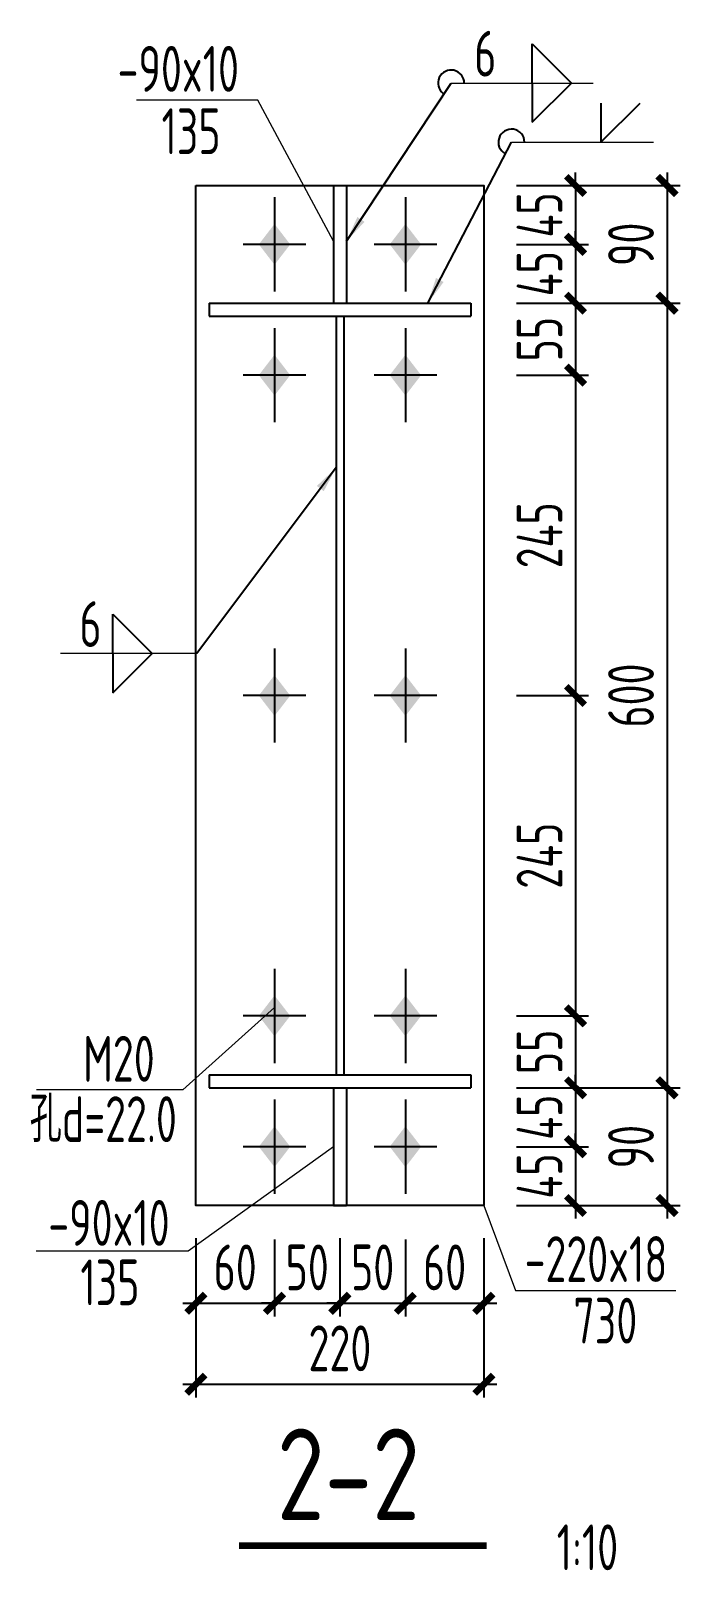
# Model space of a CAD drawing. Extents: x -3102990 to -851544, y -5293060 to -2540151.
# Drawn here: x -1177320 to -1172360, y -2652116 to -2640344 of the extents above; entities that cross this region are included whole.
import ezdxf

# ---------------------------------------------------------------- set-up
doc = ezdxf.new("R2010")
doc.units = 0
doc.header["$LTSCALE"] = 1000
doc.header["$PDMODE"] = 1
doc.linetypes.add('DOTE', pattern=[2.42, 2, -0.2, 0.02, -0.2])
doc.layers.get('0').update_dxf_attribs({"linetype": 'CONTINUOUS'})
doc.layers.get('Defpoints').update_dxf_attribs({"linetype": 'CONTINUOUS'})
for name, color, linetype in [('10', 7, 'CONTINUOUS'), ('AXIS', 253, 'DOTE'), ('COLU', 7, 'CONTINUOUS'), ('DIM', 3, 'CONTINUOUS'), ('NUM', 7, 'CONTINUOUS'), ('TEXT', 7, 'CONTINUOUS'), ('WELD', 7, 'CONTINUOUS')]:
    doc.layers.add(name, color=color, linetype=linetype)
doc.styles.add('TSSD_Dimension', font='tssdeng.shx', dxfattribs={"width": 0.7, "bigfont": 'Hztxt.shx'})
doc.styles.add('TSSD_Label', font='tssdeng.shx', dxfattribs={"width": 0.75, "bigfont": 'hztxt.shx'})
doc.styles.add('TSSD_Rein', font='Tssdeng.shx', dxfattribs={"width": 0.75, "bigfont": 'hztxt.shx'})
doc.dimstyles.new('TSSD_10_100', dxfattribs={"dimtxt": 350, "dimasz": 100, "dimexe": 100, "dimexo": 250, "dimgap": 100, "dimtad": 1, "dimdec": 0, "dimlfac": 0.1, "dimzin": 0, "dimdsep": 46, "dimtxsty": 'TSSD_Dimension', "dimblk": 'ARCHTICK', "dimcen": 0, "dimdle": 100, "dimclrt": 7, "dimadec": 0, "dimazin": 0, "dimtfac": 1, "dimtdec": 0, "dimtix": 1, "dimtmove": 2, "dimatfit": 3, "dimldrblk": 'ARCHTICK', "dimfxl": 1, "dimtolj": 1, "dimtzin": 0, "dimarcsym": 0})
doc.dimstyles.new('TSSD_LEADER_STYLE_200.0', dxfattribs={"dimtxt": 700, "dimasz": 200, "dimexe": 200, "dimexo": 500, "dimgap": 0.09, "dimtad": 0, "dimtih": 1, "dimtoh": 1, "dimdec": 4, "dimzin": 0, "dimdsep": 46, "dimtxsty": 'Standard', "dimcen": 0.09, "dimdle": 200, "dimclrt": 7, "dimadec": 0, "dimazin": 0, "dimtfac": 1, "dimtdec": 4, "dimtofl": 0, "dimtmove": 0, "dimatfit": 3, "dimfxl": 1, "dimtolj": 1, "dimtzin": 0, "dimarcsym": 0})

# ---------------------------------------------------------------- blocks, each defined once
blk = doc.blocks.new('A$C5C7C78FF')
at = {"layer": '10', "color": 0}
blk.add_solid([(27.2, -141.2, -192), (-72.8, -11.2, -192), (127.2, -11.2, -192), (27.2, 118.8, -192)], dxfattribs=at)
at = {"layer": 'AXIS', "color": 0, "linetype": 'ByBlock'}
for p, q in [((27.2, -311.2, -192), (27.2, 288.8, -192)), ((227.2, -11.2, -192), (-172.8, -11.2, -192))]:
    blk.add_line(p, q, dxfattribs=at)
blk = doc.blocks.new('_ArchTick')
at = {"color": 0, "const_width": 0.5}
blk.add_lwpolyline([(-0.71, -0.71), (0.71, 0.71)], dxfattribs=at)
blk = doc.blocks.new('*D2899')
at = {"layer": 'Defpoints', "color": 0}
for p in [(-1173859, -2641527), (-1173859, -2641977), (-1173159, -2641977)]:
    blk.add_point(p, dxfattribs=at)
at = {"layer": 'DIM', "color": 0, "lineweight": -2}
for p, q in [((-1173159, -2641527), (-1173159, -2641427)), ((-1173609, -2641527), (-1173059, -2641527)), ((-1173159, -2641527), (-1173159, -2641977)), ((-1173609, -2641977), (-1173059, -2641977)), ((-1173159, -2641977), (-1173159, -2642077))]:
    blk.add_line(p, q, dxfattribs=at)
at = {"layer": 'DIM', "color": 0, "lineweight": -2, "xscale": 100, "yscale": 100, "zscale": 100}
for p, rotation in [((-1173159, -2641527), 270), ((-1173159, -2641977), 90)]:
    blk.add_blockref('_ArchTick', p, dxfattribs=dict(at, rotation=rotation))
at = {"layer": 'DIM', "color": 7, "insert": (-1173434, -2641752), "char_height": 350, "attachment_point": 5, "rotation": 90, "style": 'TSSD_Dimension'}
blk.add_mtext('\\A1;45', dxfattribs=at)
blk = doc.blocks.new('*D2900')
at = {"layer": 'Defpoints', "color": 0}
for p in [(-1173859, -2641977), (-1173859, -2642427), (-1173159, -2642427)]:
    blk.add_point(p, dxfattribs=at)
at = {"layer": 'DIM', "color": 0, "lineweight": -2}
for p, q in [((-1173159, -2641977), (-1173159, -2641877)), ((-1173609, -2641977), (-1173059, -2641977)), ((-1173159, -2641977), (-1173159, -2642427)), ((-1173609, -2642427), (-1173059, -2642427)), ((-1173159, -2642427), (-1173159, -2642527))]:
    blk.add_line(p, q, dxfattribs=at)
at = {"layer": 'DIM', "color": 0, "lineweight": -2, "xscale": 100, "yscale": 100, "zscale": 100}
for p, rotation in [((-1173159, -2641977), 270), ((-1173159, -2642427), 90)]:
    blk.add_blockref('_ArchTick', p, dxfattribs=dict(at, rotation=rotation))
at = {"layer": 'DIM', "color": 7, "insert": (-1173434, -2642202), "char_height": 350, "attachment_point": 5, "rotation": 90, "style": 'TSSD_Dimension'}
blk.add_mtext('\\A1;45', dxfattribs=at)
blk = doc.blocks.new('*D2901')
at = {"layer": 'Defpoints', "color": 0}
for p in [(-1173859, -2642427), (-1173859, -2642977), (-1173159, -2642977)]:
    blk.add_point(p, dxfattribs=at)
at = {"layer": 'DIM', "color": 0, "lineweight": -2}
for p, q in [((-1173159, -2642327), (-1173159, -2643077)), ((-1173609, -2642427), (-1173059, -2642427)), ((-1173609, -2642977), (-1173059, -2642977))]:
    blk.add_line(p, q, dxfattribs=at)
at = {"layer": 'DIM', "color": 0, "lineweight": -2, "xscale": 100, "yscale": 100, "zscale": 100}
for p, rotation in [((-1173159, -2642427), 90), ((-1173159, -2642977), 270)]:
    blk.add_blockref('_ArchTick', p, dxfattribs=dict(at, rotation=rotation))
at = {"layer": 'DIM', "color": 7, "insert": (-1173434, -2642702), "char_height": 350, "attachment_point": 5, "rotation": 90, "style": 'TSSD_Dimension'}
blk.add_mtext('\\A1;55', dxfattribs=at)
blk = doc.blocks.new('*D2902')
at = {"layer": 'Defpoints', "color": 0}
for p in [(-1173859, -2647877), (-1173859, -2648427), (-1173159, -2648427)]:
    blk.add_point(p, dxfattribs=at)
at = {"layer": 'DIM', "color": 0, "lineweight": -2}
for p, q in [((-1173159, -2647777), (-1173159, -2648527)), ((-1173609, -2647877), (-1173059, -2647877)), ((-1173609, -2648427), (-1173059, -2648427))]:
    blk.add_line(p, q, dxfattribs=at)
at = {"layer": 'DIM', "color": 0, "lineweight": -2, "xscale": 100, "yscale": 100, "zscale": 100}
for p, rotation in [((-1173159, -2647877), 90), ((-1173159, -2648427), 270)]:
    blk.add_blockref('_ArchTick', p, dxfattribs=dict(at, rotation=rotation))
at = {"layer": 'DIM', "color": 7, "insert": (-1173434, -2648152), "char_height": 350, "attachment_point": 5, "rotation": 90, "style": 'TSSD_Dimension'}
blk.add_mtext('\\A1;55', dxfattribs=at)
blk = doc.blocks.new('*D2903')
at = {"layer": 'Defpoints', "color": 0}
for p in [(-1173859, -2648427), (-1173859, -2648877), (-1173159, -2648877)]:
    blk.add_point(p, dxfattribs=at)
at = {"layer": 'DIM', "color": 0, "lineweight": -2}
for p, q in [((-1173159, -2648427), (-1173159, -2648327)), ((-1173609, -2648427), (-1173059, -2648427)), ((-1173159, -2648427), (-1173159, -2648877)), ((-1173609, -2648877), (-1173059, -2648877)), ((-1173159, -2648877), (-1173159, -2648977))]:
    blk.add_line(p, q, dxfattribs=at)
at = {"layer": 'DIM', "color": 0, "lineweight": -2, "xscale": 100, "yscale": 100, "zscale": 100}
for p, rotation in [((-1173159, -2648427), 270), ((-1173159, -2648877), 90)]:
    blk.add_blockref('_ArchTick', p, dxfattribs=dict(at, rotation=rotation))
at = {"layer": 'DIM', "color": 7, "insert": (-1173434, -2648652), "char_height": 350, "attachment_point": 5, "rotation": 90, "style": 'TSSD_Dimension'}
blk.add_mtext('\\A1;45', dxfattribs=at)
blk = doc.blocks.new('*D2904')
at = {"layer": 'Defpoints', "color": 0}
for p in [(-1173859, -2648877), (-1173859, -2649327), (-1173159, -2649327)]:
    blk.add_point(p, dxfattribs=at)
at = {"layer": 'DIM', "color": 0, "lineweight": -2}
for p, q in [((-1173609, -2648877), (-1173059, -2648877)), ((-1173159, -2648877), (-1173159, -2648777)), ((-1173159, -2648877), (-1173159, -2649327)), ((-1173609, -2649327), (-1173059, -2649327)), ((-1173159, -2649327), (-1173159, -2649427))]:
    blk.add_line(p, q, dxfattribs=at)
at = {"layer": 'DIM', "color": 0, "lineweight": -2, "xscale": 100, "yscale": 100, "zscale": 100}
for p, rotation in [((-1173159, -2648877), 270), ((-1173159, -2649327), 90)]:
    blk.add_blockref('_ArchTick', p, dxfattribs=dict(at, rotation=rotation))
at = {"layer": 'DIM', "color": 7, "insert": (-1173434, -2649102), "char_height": 350, "attachment_point": 5, "rotation": 90, "style": 'TSSD_Dimension'}
blk.add_mtext('\\A1;45', dxfattribs=at)
blk = doc.blocks.new('*D2905')
at = {"layer": 'Defpoints', "color": 0}
for p in [(-1176059, -2649327), (-1175459, -2649337), (-1175459, -2650075)]:
    blk.add_point(p, dxfattribs=at)
at = {"layer": 'DIM', "color": 0, "lineweight": -2}
for p, q in [((-1176059, -2649577), (-1176059, -2650175)), ((-1175459, -2649587), (-1175459, -2650175)), ((-1176159, -2650075), (-1175359, -2650075))]:
    blk.add_line(p, q, dxfattribs=at)
at = {"layer": 'DIM', "color": 0, "lineweight": -2, "xscale": 100, "yscale": 100, "zscale": 100, "rotation": 180}
blk.add_blockref('_ArchTick', (-1176059, -2650075), dxfattribs=at)
at = {"layer": 'DIM', "color": 0, "lineweight": -2, "xscale": 100, "yscale": 100, "zscale": 100}
blk.add_blockref('_ArchTick', (-1175459, -2650075), dxfattribs=at)
at = {"layer": 'DIM', "color": 7, "insert": (-1175759, -2649800), "char_height": 350, "attachment_point": 5, "style": 'TSSD_Dimension'}
blk.add_mtext('\\A1;60', dxfattribs=at)
blk = doc.blocks.new('*D2906')
at = {"layer": 'Defpoints', "color": 0}
for p in [(-1175459, -2649337), (-1174959, -2649327), (-1174959, -2650075)]:
    blk.add_point(p, dxfattribs=at)
at = {"layer": 'DIM', "color": 0, "lineweight": -2}
for p, q in [((-1175459, -2649587), (-1175459, -2650175)), ((-1174959, -2649577), (-1174959, -2650175)), ((-1175459, -2650075), (-1175559, -2650075)), ((-1175459, -2650075), (-1174959, -2650075)), ((-1174959, -2650075), (-1174859, -2650075))]:
    blk.add_line(p, q, dxfattribs=at)
at = {"layer": 'DIM', "color": 0, "lineweight": -2, "xscale": 100, "yscale": 100, "zscale": 100}
blk.add_blockref('_ArchTick', (-1175459, -2650075), dxfattribs=at)
at = {"layer": 'DIM', "color": 0, "lineweight": -2, "xscale": 100, "yscale": 100, "zscale": 100, "rotation": 180}
blk.add_blockref('_ArchTick', (-1174959, -2650075), dxfattribs=at)
at = {"layer": 'DIM', "color": 7, "insert": (-1175209, -2649800), "char_height": 350, "attachment_point": 5, "style": 'TSSD_Dimension'}
blk.add_mtext('\\A1;50', dxfattribs=at)
blk = doc.blocks.new('*D2907')
at = {"layer": 'Defpoints', "color": 0}
for p in [(-1174959, -2649327), (-1174459, -2649337), (-1174459, -2650075)]:
    blk.add_point(p, dxfattribs=at)
at = {"layer": 'DIM', "color": 0, "lineweight": -2}
for p, q in [((-1174959, -2649577), (-1174959, -2650175)), ((-1174459, -2649587), (-1174459, -2650175)), ((-1174959, -2650075), (-1175059, -2650075)), ((-1174959, -2650075), (-1174459, -2650075)), ((-1174459, -2650075), (-1174359, -2650075))]:
    blk.add_line(p, q, dxfattribs=at)
at = {"layer": 'DIM', "color": 0, "lineweight": -2, "xscale": 100, "yscale": 100, "zscale": 100}
blk.add_blockref('_ArchTick', (-1174959, -2650075), dxfattribs=at)
at = {"layer": 'DIM', "color": 0, "lineweight": -2, "xscale": 100, "yscale": 100, "zscale": 100, "rotation": 180}
blk.add_blockref('_ArchTick', (-1174459, -2650075), dxfattribs=at)
at = {"layer": 'DIM', "color": 7, "insert": (-1174709, -2649800), "char_height": 350, "attachment_point": 5, "style": 'TSSD_Dimension'}
blk.add_mtext('\\A1;50', dxfattribs=at)
blk = doc.blocks.new('*D2908')
at = {"layer": 'Defpoints', "color": 0}
for p in [(-1174459, -2649337), (-1173859, -2649327), (-1173859, -2650075)]:
    blk.add_point(p, dxfattribs=at)
at = {"layer": 'DIM', "color": 0, "lineweight": -2}
for p, q in [((-1174459, -2649587), (-1174459, -2650175)), ((-1173859, -2649577), (-1173859, -2650175)), ((-1174559, -2650075), (-1173759, -2650075))]:
    blk.add_line(p, q, dxfattribs=at)
at = {"layer": 'DIM', "color": 0, "lineweight": -2, "xscale": 100, "yscale": 100, "zscale": 100, "rotation": 180}
blk.add_blockref('_ArchTick', (-1174459, -2650075), dxfattribs=at)
at = {"layer": 'DIM', "color": 0, "lineweight": -2, "xscale": 100, "yscale": 100, "zscale": 100}
blk.add_blockref('_ArchTick', (-1173859, -2650075), dxfattribs=at)
at = {"layer": 'DIM', "color": 7, "insert": (-1174159, -2649800), "char_height": 350, "attachment_point": 5, "style": 'TSSD_Dimension'}
blk.add_mtext('\\A1;60', dxfattribs=at)
blk = doc.blocks.new('*D2909')
at = {"layer": 'Defpoints', "color": 0}
for p in [(-1176059, -2649327), (-1173859, -2649327), (-1173859, -2650694)]:
    blk.add_point(p, dxfattribs=at)
at = {"layer": 'DIM', "color": 0, "lineweight": -2}
for p, q in [((-1176059, -2649577), (-1176059, -2650794)), ((-1173859, -2649577), (-1173859, -2650794)), ((-1176159, -2650694), (-1173759, -2650694))]:
    blk.add_line(p, q, dxfattribs=at)
at = {"layer": 'DIM', "color": 0, "lineweight": -2, "xscale": 100, "yscale": 100, "zscale": 100, "rotation": 180}
blk.add_blockref('_ArchTick', (-1176059, -2650694), dxfattribs=at)
at = {"layer": 'DIM', "color": 0, "lineweight": -2, "xscale": 100, "yscale": 100, "zscale": 100}
blk.add_blockref('_ArchTick', (-1173859, -2650694), dxfattribs=at)
at = {"layer": 'DIM', "color": 7, "insert": (-1174959, -2650419), "char_height": 350, "attachment_point": 5, "style": 'TSSD_Dimension'}
blk.add_mtext('\\A1;220', dxfattribs=at)
blk = doc.blocks.new('_WELD004')
at = {"color": 0, "linetype": 'ByBlock'}
for p, q in [((0, 1), (1, 0)), ((0, 0), (0, 1))]:
    blk.add_line(p, q, dxfattribs=at)
blk = doc.blocks.new('*D2910')
at = {"layer": 'Defpoints', "color": 0}
for p in [(-1173859, -2641527), (-1173859, -2642427), (-1172460, -2642427)]:
    blk.add_point(p, dxfattribs=at)
at = {"layer": 'DIM', "color": 0, "lineweight": -2}
for p, q in [((-1172460, -2641427), (-1172460, -2642527)), ((-1173609, -2641527), (-1172360, -2641527)), ((-1173609, -2642427), (-1172360, -2642427))]:
    blk.add_line(p, q, dxfattribs=at)
at = {"layer": 'DIM', "color": 0, "lineweight": -2, "xscale": 100, "yscale": 100, "zscale": 100}
for p, rotation in [((-1172460, -2641527), 90), ((-1172460, -2642427), 270)]:
    blk.add_blockref('_ArchTick', p, dxfattribs=dict(at, rotation=rotation))
at = {"layer": 'DIM', "color": 7, "insert": (-1172735, -2641977), "char_height": 350, "attachment_point": 5, "rotation": 90, "style": 'TSSD_Dimension'}
blk.add_mtext('\\A1;90', dxfattribs=at)
blk = doc.blocks.new('*D2911')
at = {"layer": 'Defpoints', "color": 0}
for p in [(-1173859, -2648427), (-1173859, -2649327), (-1172460, -2649327)]:
    blk.add_point(p, dxfattribs=at)
at = {"layer": 'DIM', "color": 0, "lineweight": -2}
for p, q in [((-1172460, -2648327), (-1172460, -2649427)), ((-1173609, -2648427), (-1172360, -2648427)), ((-1173609, -2649327), (-1172360, -2649327))]:
    blk.add_line(p, q, dxfattribs=at)
at = {"layer": 'DIM', "color": 0, "lineweight": -2, "xscale": 100, "yscale": 100, "zscale": 100}
for p, rotation in [((-1172460, -2648427), 90), ((-1172460, -2649327), 270)]:
    blk.add_blockref('_ArchTick', p, dxfattribs=dict(at, rotation=rotation))
at = {"layer": 'DIM', "color": 7, "insert": (-1172735, -2648877), "char_height": 350, "attachment_point": 5, "rotation": 90, "style": 'TSSD_Dimension'}
blk.add_mtext('\\A1;90', dxfattribs=at)
blk = doc.blocks.new('*D2912')
at = {"layer": 'Defpoints', "color": 0}
for p in [(-1173859, -2642427), (-1173859, -2648427), (-1172460, -2648427)]:
    blk.add_point(p, dxfattribs=at)
at = {"layer": 'DIM', "color": 0, "lineweight": -2}
for p, q in [((-1172460, -2642327), (-1172460, -2648527)), ((-1173609, -2642427), (-1172360, -2642427)), ((-1173609, -2648427), (-1172360, -2648427))]:
    blk.add_line(p, q, dxfattribs=at)
at = {"layer": 'DIM', "color": 0, "lineweight": -2, "xscale": 100, "yscale": 100, "zscale": 100}
for p, rotation in [((-1172460, -2642427), 90), ((-1172460, -2648427), 270)]:
    blk.add_blockref('_ArchTick', p, dxfattribs=dict(at, rotation=rotation))
at = {"layer": 'DIM', "color": 7, "insert": (-1172735, -2645427), "char_height": 350, "attachment_point": 5, "rotation": 90, "style": 'TSSD_Dimension'}
blk.add_mtext('\\A1;600', dxfattribs=at)
blk = doc.blocks.new('*D2913')
at = {"layer": 'Defpoints', "color": 0, "ltscale": 1.5}
for p in [(-1173858, -2642977), (-1173859, -2645427, -288), (-1173159, -2645427)]:
    blk.add_point(p, dxfattribs=at)
at = {"layer": 'DIM', "color": 0, "lineweight": -2, "ltscale": 1.5}
for p, q in [((-1173159, -2642877), (-1173159, -2645527)), ((-1173608, -2642977), (-1173059, -2642977)), ((-1173609, -2645427), (-1173059, -2645427))]:
    blk.add_line(p, q, dxfattribs=at)
at = {"layer": 'DIM', "color": 0, "lineweight": -2, "ltscale": 1.5, "xscale": 100, "yscale": 100, "zscale": 100}
for p, rotation in [((-1173159, -2642977), 90), ((-1173159, -2645427), 270)]:
    blk.add_blockref('_ArchTick', p, dxfattribs=dict(at, rotation=rotation))
at = {"layer": 'DIM', "color": 7, "lineweight": 5, "ltscale": 1.5, "insert": (-1173434, -2644202), "char_height": 350, "attachment_point": 5, "rotation": 90, "style": 'TSSD_Dimension'}
blk.add_mtext('\\A1;245', dxfattribs=at)
blk = doc.blocks.new('*D2918')
at = {"layer": 'Defpoints', "color": 0, "ltscale": 1.5}
for p in [(-1173858, -2645427), (-1173859, -2647877, -288), (-1173159, -2647877)]:
    blk.add_point(p, dxfattribs=at)
at = {"layer": 'DIM', "color": 0, "lineweight": -2, "ltscale": 1.5}
for p, q in [((-1173159, -2645327), (-1173159, -2647977)), ((-1173608, -2645427), (-1173059, -2645427)), ((-1173609, -2647877), (-1173059, -2647877))]:
    blk.add_line(p, q, dxfattribs=at)
at = {"layer": 'DIM', "color": 0, "lineweight": -2, "ltscale": 1.5, "xscale": 100, "yscale": 100, "zscale": 100}
for p, rotation in [((-1173159, -2645427), 90), ((-1173159, -2647877), 270)]:
    blk.add_blockref('_ArchTick', p, dxfattribs=dict(at, rotation=rotation))
at = {"layer": 'DIM', "color": 7, "lineweight": 5, "ltscale": 1.5, "insert": (-1173434, -2646652), "char_height": 350, "attachment_point": 5, "rotation": 90, "style": 'TSSD_Dimension'}
blk.add_mtext('\\A1;245', dxfattribs=at)

msp = doc.modelspace()

# ---------------------------------------------------------------- linework, layer by layer
at = {"layer": 'COLU', "linetype": 'ByBlock', "lineweight": 9}
for p, q in [((-1175586.7, -2640874.01, -96), (-1176512.76, -2640874.01, -96)), ((-1175008.51, -2641952.27, -288), (-1175586.7, -2640874.01, -96)), ((-1175458.51, -2647814.04, -288), (-1176159.58, -2648443.65, -96)), ((-1175008.51, -2648877.27, -288), (-1176118.8, -2649676.38, -288)), ((-1173858.51, -2649327.27, -288), (-1173617.52, -2649975.79, -96)), ((-1176118.8, -2649676.38, -288), (-1177279.79, -2649676.38, -288)), ((-1173617.52, -2649975.79, -96), (-1172391.47, -2649975.79, -96))]:
    msp.add_line(p, q, dxfattribs=at)
at = {"layer": 'COLU', "linetype": 'ByBlock'}
for p, q in [((-1175008.51, -2641527.27, -288), (-1175008.51, -2642427.27, -288)), ((-1174908.51, -2641527.27, -288), (-1174908.51, -2642427.27, -288)), ((-1175958.51, -2642427.27, -288), (-1173958.51, -2642427.27, -288)), ((-1175958.51, -2642427.27, -288), (-1175958.51, -2642527.27, -288)), ((-1175958.51, -2642427.27, -288), (-1175958.51, -2642527.27, -288)), ((-1175958.51, -2642527.27, -288), (-1173958.51, -2642527.27, -288)), ((-1175008.51, -2642427.27, -288), (-1174908.51, -2642427.27, -288)), ((-1174988.51, -2642527.27, -288), (-1174988.51, -2648327.27, -288)), ((-1174928.51, -2642527.27, -288), (-1174928.51, -2648327.27, -288)), ((-1173958.51, -2642427.27, -288), (-1173958.51, -2642527.27, -288)), ((-1173958.51, -2642427.27, -288), (-1173958.51, -2642527.27, -288)), ((-1175958.51, -2648327.27, -288), (-1173958.51, -2648327.27, -288)), ((-1175958.51, -2648327.27, -288), (-1175958.51, -2648427.27, -288)), ((-1173958.51, -2648327.27, -288), (-1173958.51, -2648427.27, -288)), ((-1175958.51, -2648427.27, -288), (-1173958.51, -2648427.27, -288)), ((-1175008.51, -2648427.27, -288), (-1175008.51, -2649327.27, -288)), ((-1174908.51, -2648427.27, -288), (-1174908.51, -2649327.27, -288)), ((-1175008.51, -2649327.27, -288), (-1174908.51, -2649327.27, -288))]:
    msp.add_line(p, q, dxfattribs=at)
at = {"layer": 'COLU', "elevation": -288}
msp.add_lwpolyline([(-1176058.51, -2641527.27), (-1173858.51, -2641527.27), (-1173858.51, -2649327.27), (-1176058.51, -2649327.27)], close=True, dxfattribs=at)
at = {"layer": 'NUM', "const_width": 50}
msp.add_lwpolyline([(-1175730.94, -2651928.62), (-1173836.76, -2651928.62)], dxfattribs=at)
at = {"layer": 'TEXT', "lineweight": 9}
msp.add_line((-1176159.58, -2648443.65, -96), (-1177276.37, -2648443.65, -96), dxfattribs=at)
at = {"layer": 'WELD', "lineweight": 9}
for p, q in [((-1174109.2, -2640744, -288), (-1173025.23, -2640744, -288)), ((-1173648.54, -2641196.22, -288), (-1172564.58, -2641196.22, -288)), ((-1176052.86, -2645105.95, -576), (-1177093.95, -2645105.95, -576))]:
    msp.add_line(p, q, dxfattribs=at)
at = {"layer": 'WELD'}
for centre, end in [((-1174109.2, -2640744, -288), 232.532418), ((-1173648.54, -2641196.22, -288), 242.549377)]:
    msp.add_arc(centre, 100, 0, end, dxfattribs=at)

# ---------------------------------------------------------------- block references
at = {"layer": 'COLU', "linetype": 'ByBlock', "xscale": -1.199999999953434, "yscale": 1.199999999720603, "zscale": 1.200000000000045, "rotation": 180}
for p in [(-1175491.18, -2641990.7, -57.6), (-1174491.18, -2641990.7, -57.6), (-1175491.18, -2642990.7, -57.6), (-1174491.18, -2642990.7, -57.6), (-1175491.18, -2645440.7, 230.4), (-1174491.18, -2645440.7, 230.4), (-1175491.18, -2647890.7, -57.6), (-1174491.18, -2647890.7, -57.6), (-1175491.18, -2648890.7, -57.6), (-1174491.18, -2648890.7, -57.6)]:
    msp.add_blockref('A$C5C7C78FF', p, dxfattribs=at)
at = {"layer": 'WELD', "yscale": 300, "zscale": 300}
for p, xscale, rotation in [((-1173489.49, -2640744, -288), 300, 359.999999999911), ((-1173489.49, -2640744, -288), -300, 180), ((-1172964.58, -2640896.22, -288), -300, 180), ((-1176693.95, -2645105.95, -576), -300, 180)]:
    msp.add_blockref('_WELD004', p, dxfattribs=dict(at, xscale=xscale, rotation=rotation))
at = {"layer": 'WELD', "xscale": 300, "yscale": 300, "zscale": 300}
msp.add_blockref('_WELD004', (-1176693.95, -2645105.95, -576), dxfattribs=at)

# ---------------------------------------------------------------- texts
at = {"layer": 'TEXT', "lineweight": 9}
for s, height, style, width, p in [('6', 350, 'TSSD_Rein', 0.7, (-1173932.92, -2640694, -288)), ('-90x10', 350, 'TSSD_Rein', 0.7, (-1176657.45, -2640810.15, -96)), ('135', 350, 'TSSD_Rein', 0.7, (-1176321.55, -2641287.32, -96)), ('6', 350, 'TSSD_Rein', 0.7, (-1176949.06, -2645055.95, -576)), ('M20', 350, 'TSSD_Rein', 0.7, (-1176921.42, -2648380.19, -96)), ('孔d=22.0', 350, 'TSSD_Rein', 0.7, (-1177328.59, -2648841.79, -96)), ('-90x10', 350, 'TSSD_Rein', 0.7, (-1177186.87, -2649634.77, -288)), ('-220x18', 350, 'TSSD_Rein', 0.7, (-1173547.91, -2649911.93, -96)), ('135', 350, 'TSSD_Rein', 0.7, (-1176941.56, -2650089.7, -288)), ('730', 350, 'TSSD_Rein', 0.7, (-1173175.38, -2650382.4, -96)), ('2-2', 700, 'TSSD_Label', 0.8, (-1175440.88, -2651732.89)), ('1:10', 350, 'TSSD_Rein', 0.7, (-1173303.26, -2652115.79))]:
    msp.add_text(s, height=height, dxfattribs=dict(at, style=style, width=width)).set_placement(p)

# ---------------------------------------------------------------- dimensions: what is measured, and where the dimension line sits
at = {"layer": 'DIM'}
for base, p1, p2, picture, middle in [((-1173159.47, -2641977.27, -288), (-1173858.51, -2641527.27, -288), (-1173858.51, -2641977.27, -288), '*D2899', (-1173434.47, -2641752.27, -288)), ((-1172459.5, -2642427.27, -288), (-1173858.51, -2641527.27, -288), (-1173858.51, -2642427.27, -288), '*D2910', (-1172734.5, -2641977.27, -288)), ((-1173159.47, -2642427.27, -288), (-1173858.51, -2641977.27, -288), (-1173858.51, -2642427.27, -288), '*D2900', (-1173434.47, -2642202.27, -288)), ((-1173159.47, -2642977.27, -288), (-1173858.51, -2642427.27, -288), (-1173858.51, -2642977.27, -288), '*D2901', (-1173434.47, -2642702.27, -288)), ((-1172459.5, -2648427.27, -288), (-1173858.51, -2642427.27, -288), (-1173858.51, -2648427.27, -288), '*D2912', (-1172734.5, -2645427.27, -288)), ((-1173159.47, -2648427.27, -288), (-1173858.51, -2647877.27, -288), (-1173858.51, -2648427.27, -288), '*D2902', (-1173434.47, -2648152.27, -288)), ((-1173159.47, -2648877.27, -288), (-1173858.51, -2648427.27, -288), (-1173858.51, -2648877.27, -288), '*D2903', (-1173434.47, -2648652.27, -288)), ((-1172459.5, -2649327.27, -288), (-1173858.51, -2648427.27, -288), (-1173858.51, -2649327.27, -288), '*D2911', (-1172734.5, -2648877.27, -288)), ((-1173159.47, -2649327.27, -288), (-1173858.51, -2648877.27, -288), (-1173858.51, -2649327.27, -288), '*D2904', (-1173434.47, -2649102.27, -288))]:
    dim = msp.add_linear_dim(base=base, p1=p1, p2=p2, angle=90, dimstyle='TSSD_10_100', dxfattribs=at)
    dim.commit()
    dim.dimension.update_dxf_attribs({"geometry": picture, "text_midpoint": middle})
at = {"layer": 'DIM', "lineweight": 5, "ltscale": 1.5}
for base, p1, p2, picture, middle in [((-1173159.47, -2645427.27), (-1173857.51, -2642977.27), (-1173858.51, -2645427.27, -288), '*D2913', (-1173434.47, -2644202.27)), ((-1173159.47, -2647877.27), (-1173857.51, -2645427.27), (-1173858.51, -2647877.27, -288), '*D2918', (-1173434.47, -2646652.27))]:
    dim = msp.add_linear_dim(base=base, p1=p1, p2=p2, angle=90, dimstyle='TSSD_10_100', dxfattribs=at)
    dim.commit()
    dim.dimension.update_dxf_attribs({"geometry": picture, "text_midpoint": middle})
at = {"layer": 'DIM'}
for base, p1, p2, picture, middle in [((-1175458.51, -2650074.56, -288), (-1176058.51, -2649327.27, -288), (-1175458.51, -2649337.47, -288), '*D2905', (-1175758.51, -2649799.56, -288)), ((-1173858.51, -2650693.54, -288), (-1176058.51, -2649327.27, -288), (-1173858.51, -2649327.27, -288), '*D2909', (-1174958.51, -2650418.54, -288)), ((-1174958.51, -2650074.56, -288), (-1175458.51, -2649337.47, -288), (-1174958.51, -2649327.27, -288), '*D2906', (-1175208.51, -2649799.56, -288)), ((-1174458.51, -2650074.56, -288), (-1174958.51, -2649327.27, -288), (-1174458.51, -2649337.47, -288), '*D2907', (-1174708.51, -2649799.56, -288)), ((-1173858.51, -2650074.56, -288), (-1174458.51, -2649337.47, -288), (-1173858.51, -2649327.27, -288), '*D2908', (-1174158.51, -2649799.56, -288))]:
    dim = msp.add_linear_dim(base=base, p1=p1, p2=p2, dimstyle='TSSD_10_100', dxfattribs=at)
    dim.commit()
    dim.dimension.update_dxf_attribs({"geometry": picture, "text_midpoint": middle})

# ---------------------------------------------------------------- leaders
at = {"layer": 'WELD', "lineweight": 9}
for points in [[(-1174908.51, -2641953.04, -288), (-1174109.2, -2640744, -288)], [(-1174288.04, -2642427.27, -288), (-1173648.54, -2641196.22, -288)], [(-1174988.51, -2643684.56, -576), (-1176052.86, -2645105.95, -576)]]:
    msp.add_leader(points, dimstyle='TSSD_LEADER_STYLE_200.0', dxfattribs=at)

doc.saveas('drawing.dxf')
